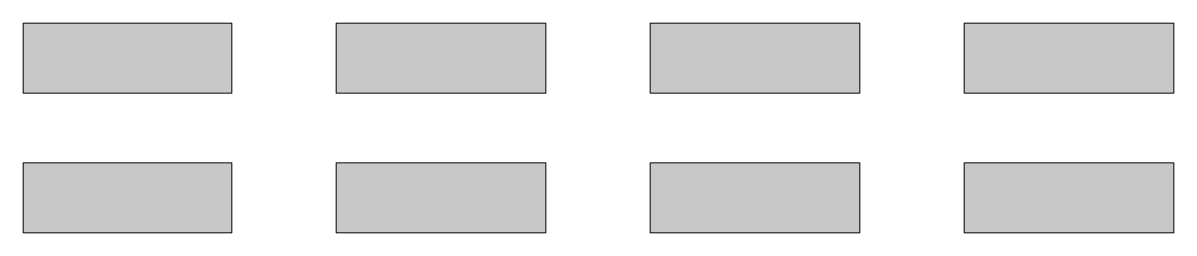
# Model space of a CAD drawing. Header units: metres. Extents: x 24 to 375, y 110 to 174.
import ezdxf

# ---------------------------------------------------------------- set-up
doc = ezdxf.new("R2010")
doc.units = ezdxf.units.M
doc.layers.add('FILL_WHITE_FFFFFF', color=7, linetype='Continuous', true_color=0xffffff)

msp = doc.modelspace()

# ---------------------------------------------------------------- hatches: boundary and pattern name
at = {"layer": 'FILL_WHITE_FFFFFF', "true_color": 0xffffff}
h = msp.add_hatch(color=7, dxfattribs=at)
h.dxf.hatch_style = 1
h.paths.add_polyline_path([(23.85, 173.55), (87.45, 173.55), (87.45, 152.25), (23.85, 152.25), (23.85, 173.55)])
h = msp.add_hatch(color=7, dxfattribs=at)
h.dxf.hatch_style = 1
h.paths.add_polyline_path([(119.25, 173.55), (183.15, 173.55), (183.15, 152.25), (119.25, 152.25), (119.25, 173.55)])
h = msp.add_hatch(color=7, dxfattribs=at)
h.dxf.hatch_style = 1
h.paths.add_polyline_path([(214.95, 173.55), (278.85, 173.55), (278.85, 152.25), (214.95, 152.25), (214.95, 173.55)])
h = msp.add_hatch(color=7, dxfattribs=at)
h.dxf.hatch_style = 1
h.paths.add_polyline_path([(310.65, 173.55), (374.55, 173.55), (374.55, 152.25), (310.65, 152.25), (310.65, 173.55)])
h = msp.add_hatch(color=7, dxfattribs=at)
h.dxf.hatch_style = 1
h.paths.add_polyline_path([(23.85, 130.95), (87.45, 130.95), (87.45, 109.65), (23.85, 109.65), (23.85, 130.95)])
h = msp.add_hatch(color=7, dxfattribs=at)
h.dxf.hatch_style = 1
h.paths.add_polyline_path([(119.25, 130.95), (183.15, 130.95), (183.15, 109.65), (119.25, 109.65), (119.25, 130.95)])
h = msp.add_hatch(color=7, dxfattribs=at)
h.dxf.hatch_style = 1
h.paths.add_polyline_path([(214.95, 130.95), (278.85, 130.95), (278.85, 109.65), (214.95, 109.65), (214.95, 130.95)])
h = msp.add_hatch(color=7, dxfattribs=at)
h.dxf.hatch_style = 1
h.paths.add_polyline_path([(310.65, 130.95), (374.55, 130.95), (374.55, 109.65), (310.65, 109.65), (310.65, 130.95)])

# ---------------------------------------------------------------- linework, layer by layer
at = {"layer": 'FILL_WHITE_FFFFFF', "lineweight": 0, "true_color": 0xffffff}
for points in [[(23.85, 173.55), (87.45, 173.55), (87.45, 152.25), (23.85, 152.25)], [(119.25, 173.55), (183.15, 173.55), (183.15, 152.25), (119.25, 152.25)], [(214.95, 173.55), (278.85, 173.55), (278.85, 152.25), (214.95, 152.25)], [(310.65, 173.55), (374.55, 173.55), (374.55, 152.25), (310.65, 152.25)], [(23.85, 130.95), (87.45, 130.95), (87.45, 109.65), (23.85, 109.65)], [(119.25, 130.95), (183.15, 130.95), (183.15, 109.65), (119.25, 109.65)], [(214.95, 130.95), (278.85, 130.95), (278.85, 109.65), (214.95, 109.65)], [(310.65, 130.95), (374.55, 130.95), (374.55, 109.65), (310.65, 109.65)]]:
    msp.add_lwpolyline(points, close=True, dxfattribs=at)

doc.saveas('drawing.dxf')
